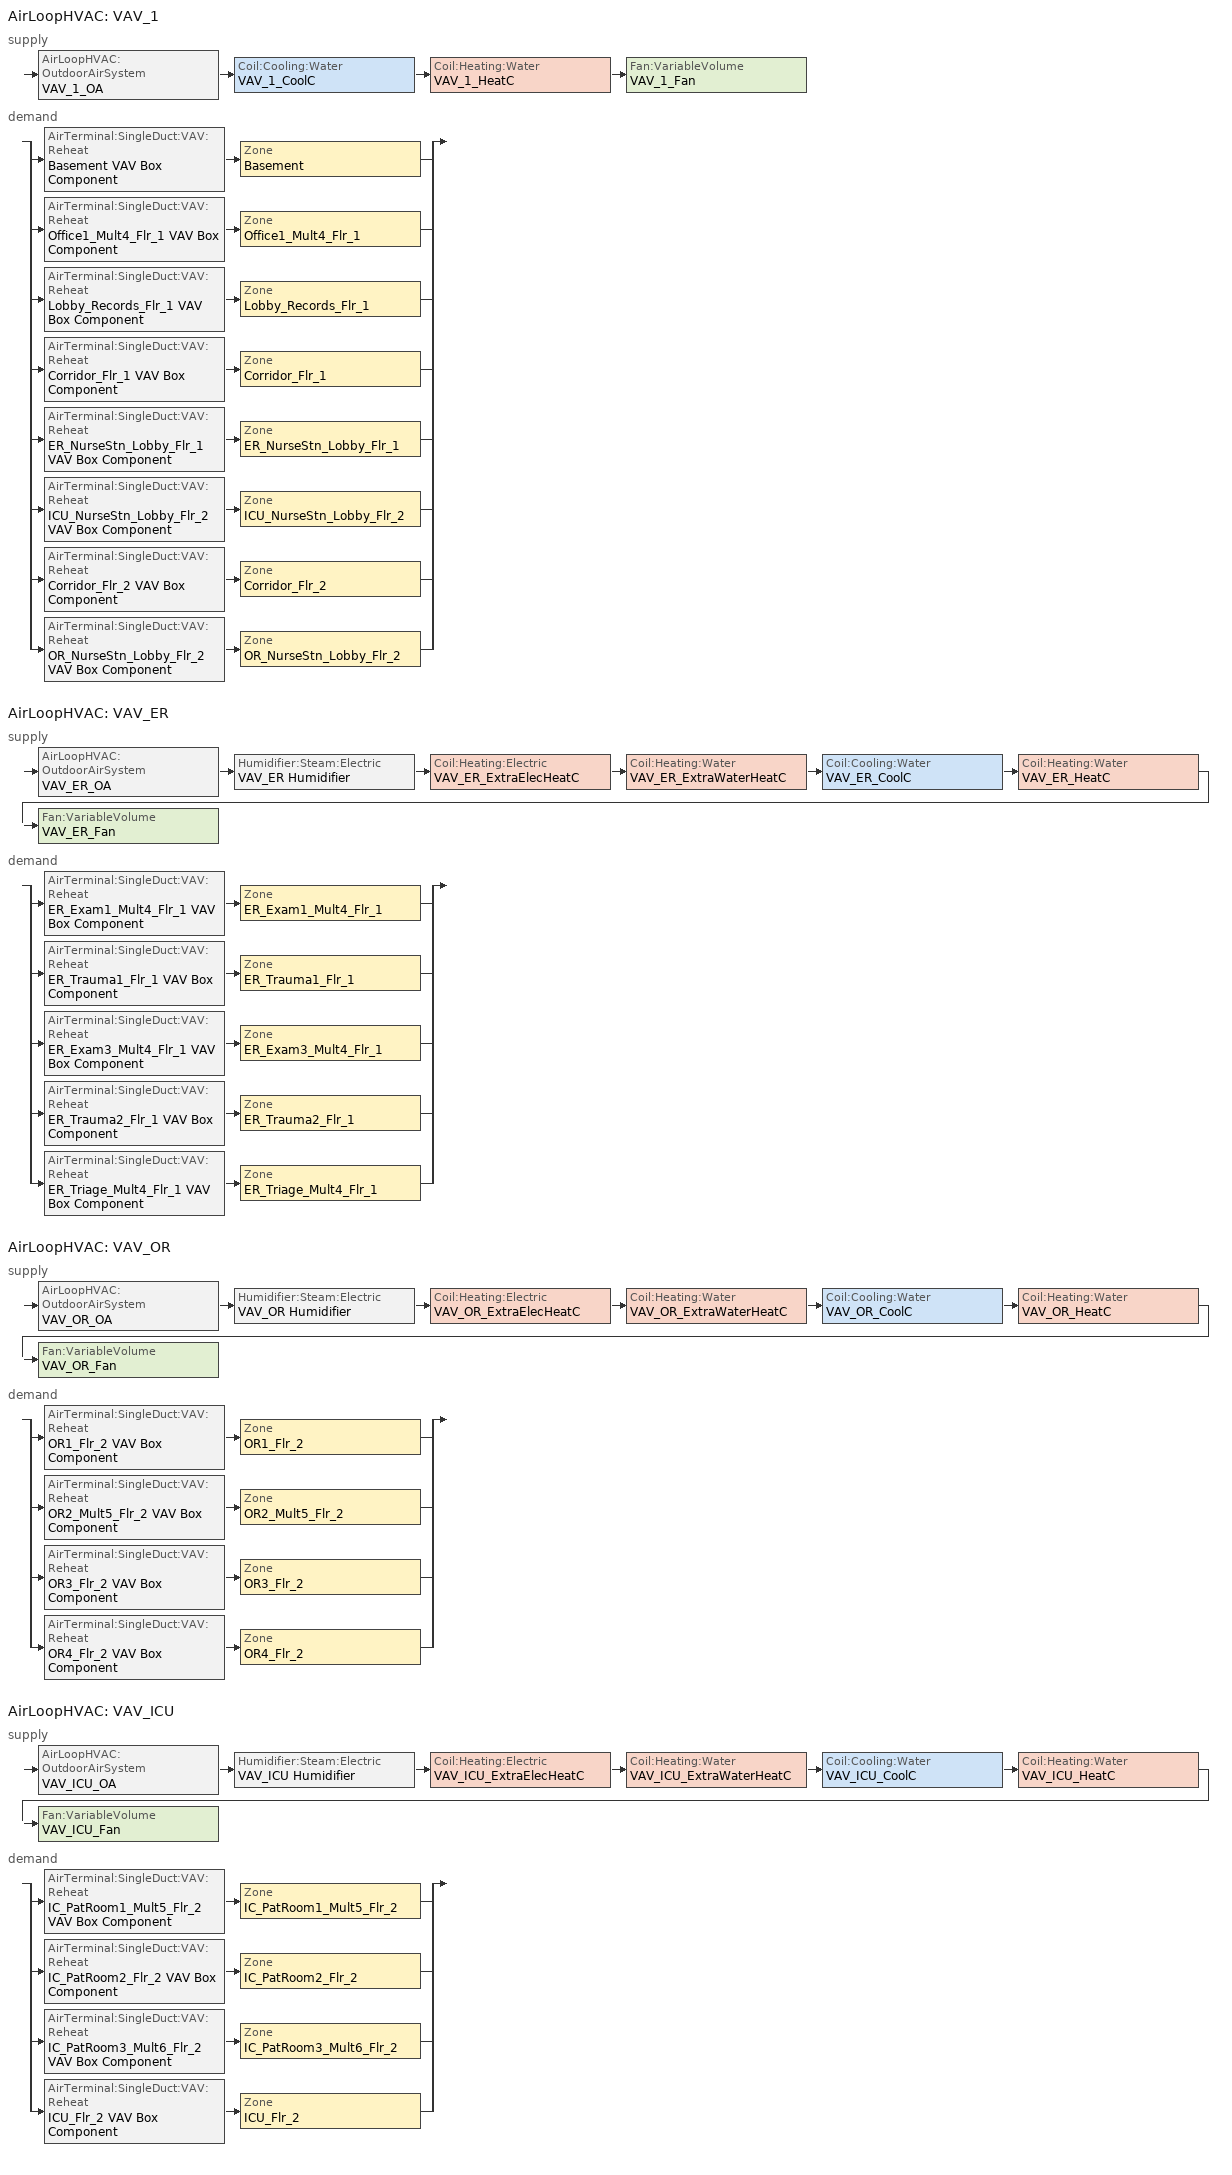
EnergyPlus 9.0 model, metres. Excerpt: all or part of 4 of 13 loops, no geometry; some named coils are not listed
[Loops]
AirLoopHVAC 'VAV_1'
 supply: AirLoopHVAC:OutdoorAirSystem 'VAV_1_OA' > Coil:Cooling:Water 'VAV_1_CoolC' > Coil:Heating:Water 'VAV_1_HeatC' > Fan:VariableVolume 'VAV_1_Fan'
 demand: split
  | AirTerminal:SingleDuct:VAV:Reheat 'Basement VAV Box Component' > Zone 'Basement'
  | AirTerminal:SingleDuct:VAV:Reheat 'Office1_Mult4_Flr_1 VAV Box Component' > Zone 'Office1_Mult4_Flr_1'
  | AirTerminal:SingleDuct:VAV:Reheat 'Lobby_Records_Flr_1 VAV Box Component' > Zone 'Lobby_Records_Flr_1'
  | AirTerminal:SingleDuct:VAV:Reheat 'Corridor_Flr_1 VAV Box Component' > Zone 'Corridor_Flr_1'
  | AirTerminal:SingleDuct:VAV:Reheat 'ER_NurseStn_Lobby_Flr_1 VAV Box Component' > Zone 'ER_NurseStn_Lobby_Flr_1'
  | AirTerminal:SingleDuct:VAV:Reheat 'ICU_NurseStn_Lobby_Flr_2 VAV Box Component' > Zone 'ICU_NurseStn_Lobby_Flr_2'
  | AirTerminal:SingleDuct:VAV:Reheat 'Corridor_Flr_2 VAV Box Component' > Zone 'Corridor_Flr_2'
  | AirTerminal:SingleDuct:VAV:Reheat 'OR_NurseStn_Lobby_Flr_2 VAV Box Component' > Zone 'OR_NurseStn_Lobby_Flr_2'
AirLoopHVAC 'VAV_ER'
 supply: AirLoopHVAC:OutdoorAirSystem 'VAV_ER_OA' > Humidifier:Steam:Electric 'VAV_ER Humidifier' > Coil:Heating:Electric 'VAV_ER_ExtraElecHeatC' > Coil:Heating:Water 'VAV_ER_ExtraWaterHeatC' > Coil:Cooling:Water 'VAV_ER_CoolC' > Coil:Heating:Water 'VAV_ER_HeatC' > Fan:VariableVolume 'VAV_ER_Fan'
 demand: split
  | AirTerminal:SingleDuct:VAV:Reheat 'ER_Exam1_Mult4_Flr_1 VAV Box Component' > Zone 'ER_Exam1_Mult4_Flr_1'
  | AirTerminal:SingleDuct:VAV:Reheat 'ER_Trauma1_Flr_1 VAV Box Component' > Zone 'ER_Trauma1_Flr_1'
  | AirTerminal:SingleDuct:VAV:Reheat 'ER_Exam3_Mult4_Flr_1 VAV Box Component' > Zone 'ER_Exam3_Mult4_Flr_1'
  | AirTerminal:SingleDuct:VAV:Reheat 'ER_Trauma2_Flr_1 VAV Box Component' > Zone 'ER_Trauma2_Flr_1'
  | AirTerminal:SingleDuct:VAV:Reheat 'ER_Triage_Mult4_Flr_1 VAV Box Component' > Zone 'ER_Triage_Mult4_Flr_1'
AirLoopHVAC 'VAV_OR'
 supply: AirLoopHVAC:OutdoorAirSystem 'VAV_OR_OA' > Humidifier:Steam:Electric 'VAV_OR Humidifier' > Coil:Heating:Electric 'VAV_OR_ExtraElecHeatC' > Coil:Heating:Water 'VAV_OR_ExtraWaterHeatC' > Coil:Cooling:Water 'VAV_OR_CoolC' > Coil:Heating:Water 'VAV_OR_HeatC' > Fan:VariableVolume 'VAV_OR_Fan'
 demand: split
  | AirTerminal:SingleDuct:VAV:Reheat 'OR1_Flr_2 VAV Box Component' > Zone 'OR1_Flr_2'
  | AirTerminal:SingleDuct:VAV:Reheat 'OR2_Mult5_Flr_2 VAV Box Component' > Zone 'OR2_Mult5_Flr_2'
  | AirTerminal:SingleDuct:VAV:Reheat 'OR3_Flr_2 VAV Box Component' > Zone 'OR3_Flr_2'
  | AirTerminal:SingleDuct:VAV:Reheat 'OR4_Flr_2 VAV Box Component' > Zone 'OR4_Flr_2'
AirLoopHVAC 'VAV_ICU'
 supply: AirLoopHVAC:OutdoorAirSystem 'VAV_ICU_OA' > Humidifier:Steam:Electric 'VAV_ICU Humidifier' > Coil:Heating:Electric 'VAV_ICU_ExtraElecHeatC' > Coil:Heating:Water 'VAV_ICU_ExtraWaterHeatC' > Coil:Cooling:Water 'VAV_ICU_CoolC' > Coil:Heating:Water 'VAV_ICU_HeatC' > Fan:VariableVolume 'VAV_ICU_Fan'
 demand: split
  | AirTerminal:SingleDuct:VAV:Reheat 'IC_PatRoom1_Mult5_Flr_2 VAV Box Component' > Zone 'IC_PatRoom1_Mult5_Flr_2'
  | AirTerminal:SingleDuct:VAV:Reheat 'IC_PatRoom2_Flr_2 VAV Box Component' > Zone 'IC_PatRoom2_Flr_2'
  | AirTerminal:SingleDuct:VAV:Reheat 'IC_PatRoom3_Mult6_Flr_2 VAV Box Component' > Zone 'IC_PatRoom3_Mult6_Flr_2'
  | AirTerminal:SingleDuct:VAV:Reheat 'ICU_Flr_2 VAV Box Component' > Zone 'ICU_Flr_2'
[DesignSpecification:OutdoorAir]
Name | Outdoor Air Method | Outdoor Air Flow per Zone Floor Area {m3/s-m2} | Outdoor Air Flow per Zone {m3/s} | Outdoor Air Flow per Person {m3/s-person}
SZ DSOA Basement; SZ DSOA Corridor_Flr_1; SZ DSOA Corridor_Flr_2 | Flow/Area | 0.000253984 | 0
SZ DSOA ER_Exam1_Mult4_Flr_1; SZ DSOA ER_Trauma1_Flr_1; SZ DSOA ER_Exam3_Mult4_Flr_1; SZ DSOA ER_Trauma2_Flr_1; SZ DSOA ER_Triage_Mult4_Flr_1 | Flow/Area | 0.00237022 | 0
SZ DSOA Office1_Mult4_Flr_1 | Flow/Area | 0.000711155 | 0
SZ DSOA Lobby_Records_Flr_1 | Flow/Area | 0.000135458 | 0
SZ DSOA ER_NurseStn_Lobby_Flr_1; SZ DSOA ICU_NurseStn_Lobby_Flr_2; SZ DSOA OR_NurseStn_Lobby_Flr_2 | Flow/Area | 0.000101594 | 0
SZ DSOA OR1_Flr_2; SZ DSOA OR2_Mult5_Flr_2; SZ DSOA OR3_Flr_2; SZ DSOA OR4_Flr_2 | Flow/Area | 0.00355518 | 0
SZ DSOA IC_PatRoom1_Mult5_Flr_2; SZ DSOA IC_PatRoom2_Flr_2; SZ DSOA IC_PatRoom3_Mult6_Flr_2; SZ DSOA ICU_Flr_2 | Flow/Area | 0.00237024 | 0
CM DSOA Basement; CM DSOA Corridor_Flr_1; CM DSOA Corridor_Flr_2 | Sum | 0.000253984 |  | 1e-08
CM DSOA Office1_Mult4_Flr_1 | Sum | 0.000711155 |  | 1e-08
CM DSOA Lobby_Records_Flr_1 | Sum | 0.000135458 |  | 1e-08
CM DSOA Er_Nursestn_Lobby_Flr_1; CM DSOA Icu_Nursestn_Lobby_Flr_2; CM DSOA Or_Nursestn_Lobby_Flr_2 | Sum | 0.000101594 |  | 1e-08
[DesignSpecification:ZoneAirDistribution] Zone Air Distribution Effectiveness in Cooling Mode=1; Zone Air Distribution Effectiveness in Heating Mode=1
Name | Minimum Zone Ventilation Efficiency
VAV_Zone_AirDistribution | 0.6
CM DSZAD Basement; CM DSZAD Office1_Mult4_Flr_1; CM DSZAD Lobby_Records_Flr_1; CM DSZAD Corridor_Flr_1; CM DSZAD Er_Nursestn_Lobby_Flr_1; CM DSZAD Icu_Nursestn_Lobby_Flr_2; CM DSZAD Corridor_Flr_2; CM DSZAD Or_Nursestn_Lobby_Flr_2
[Sizing:Zone] Zone Cooling Design Supply Air Temperature Input Method=SupplyAirTemperature; Zone Cooling Design Supply Air Temperature {C}=12.8; Zone Heating Design Supply Air Temperature Input Method=SupplyAirTemperature; Zone Heating Design Supply Air Temperature {C}=40; Zone Cooling Design Supply Air Humidity Ratio {kgWater/kgDryAir}=0.007; Zone Heating Design Supply Air Humidity Ratio {kgWater/kgDryAir}=0.008; Cooling Design Air Flow Rate {m3/s}=0; Cooling Minimum Air Flow {m3/s}=0; Cooling Minimum Air Flow Fraction=0; Heating Design Air Flow Method=DesignDay; Heating Design Air Flow Rate {m3/s}=0
Name | Design Specification Outdoor Air Object | Cooling Design Air Flow Method | Design Specification Zone Air Distribution Object | Cooling Minimum Air Flow per Zone Floor Area {m3/s-m2}
Basement | SZ DSOA Basement | DesignDay | VAV_Zone_AirDistribution
ER_Exam1_Mult4_Flr_1 | SZ DSOA ER_Exam1_Mult4_Flr_1 | DesignDayWithLimit |  | 0.0142221
ER_Trauma1_Flr_1 | SZ DSOA ER_Trauma1_Flr_1 | DesignDayWithLimit |  | 0.0142221
ER_Exam3_Mult4_Flr_1 | SZ DSOA ER_Exam3_Mult4_Flr_1 | DesignDayWithLimit |  | 0.0142221
ER_Trauma2_Flr_1 | SZ DSOA ER_Trauma2_Flr_1 | DesignDayWithLimit |  | 0.0142221
ER_Triage_Mult4_Flr_1 | SZ DSOA ER_Triage_Mult4_Flr_1 | DesignDayWithLimit |  | 0.0142221
Office1_Mult4_Flr_1 | SZ DSOA Office1_Mult4_Flr_1 | DesignDay | VAV_Zone_AirDistribution
Lobby_Records_Flr_1 | SZ DSOA Lobby_Records_Flr_1 | DesignDay | VAV_Zone_AirDistribution
Corridor_Flr_1 | SZ DSOA Corridor_Flr_1 | DesignDay | VAV_Zone_AirDistribution
ER_NurseStn_Lobby_Flr_1 | SZ DSOA ER_NurseStn_Lobby_Flr_1 | DesignDay | VAV_Zone_AirDistribution
OR1_Flr_2 | SZ DSOA OR1_Flr_2 | DesignDayWithLimit |  | 0.0177769
OR2_Mult5_Flr_2 | SZ DSOA OR2_Mult5_Flr_2 | DesignDayWithLimit |  | 0.0177769
OR3_Flr_2 | SZ DSOA OR3_Flr_2 | DesignDayWithLimit |  | 0.0177769
OR4_Flr_2 | SZ DSOA OR4_Flr_2 | DesignDayWithLimit |  | 0.0177769
IC_PatRoom1_Mult5_Flr_2 | SZ DSOA IC_PatRoom1_Mult5_Flr_2 | DesignDayWithLimit |  | 0.00711111
IC_PatRoom2_Flr_2 | SZ DSOA IC_PatRoom2_Flr_2 | DesignDayWithLimit |  | 0.00711111
IC_PatRoom3_Mult6_Flr_2 | SZ DSOA IC_PatRoom3_Mult6_Flr_2 | DesignDayWithLimit |  | 0.00711111
ICU_Flr_2 | SZ DSOA ICU_Flr_2 | DesignDayWithLimit |  | 0.00711111
ICU_NurseStn_Lobby_Flr_2 | SZ DSOA ICU_NurseStn_Lobby_Flr_2 | DesignDay | VAV_Zone_AirDistribution
Corridor_Flr_2 | SZ DSOA Corridor_Flr_2 | DesignDay | VAV_Zone_AirDistribution
OR_NurseStn_Lobby_Flr_2 | SZ DSOA OR_NurseStn_Lobby_Flr_2 | DesignDay | VAV_Zone_AirDistribution
[Sizing:System] Type of Load to Size On=Sensible; Preheat Design Temperature {C}=7; Preheat Design Humidity Ratio {kgWater/kgDryAir}=0.008; Precool Design Temperature {C}=12.8; Precool Design Humidity Ratio {kgWater/kgDryAir}=0.008; Central Cooling Design Supply Air Temperature {C}=12.8; Central Heating Design Supply Air Temperature {C}=12.8; 100% Outdoor Air in Cooling=No; 100% Outdoor Air in Heating=No; Central Cooling Design Supply Air Humidity Ratio {kgWater/kgDryAir}=0.007; Central Heating Design Supply Air Humidity Ratio {kgWater/kgDryAir}=0.008; Cooling Supply Air Flow Rate Method=DesignDay; Cooling Supply Air Flow Rate {m3/s}=0; Heating Supply Air Flow Rate Method=DesignDay; Heating Supply Air Flow Rate {m3/s}=0; System Outdoor Air Method=ZoneSum
Name | Design Outdoor Air Flow Rate {m3/s} | Central Heating Maximum System Air Flow Ratio | Type of Zone Sum to Use
VAV_1 | 2.9741 | 0.3 | Coincident
VAV_ER; VAV_OR; VAV_ICU | AUTOSIZE | 1 | NonCoincident
[ZoneControl:Thermostat] Control Type Schedule=Dual Zone Control Type Sched
Name | Zone or ZoneList | Control 1
Basement Thermostat | Basement | Basement DualSPSched
ER_Exam1_Mult4_Flr_1 Thermostat | ER_Exam1_Mult4_Flr_1 | ER_Exam1_Mult4_Flr_1 DualSPSched
ER_Trauma1_Flr_1 Thermostat | ER_Trauma1_Flr_1 | ER_Trauma1_Flr_1 DualSPSched
ER_Exam3_Mult4_Flr_1 Thermostat | ER_Exam3_Mult4_Flr_1 | ER_Exam3_Mult4_Flr_1 DualSPSched
ER_Trauma2_Flr_1 Thermostat | ER_Trauma2_Flr_1 | ER_Trauma2_Flr_1 DualSPSched
ER_Triage_Mult4_Flr_1 Thermostat | ER_Triage_Mult4_Flr_1 | ER_Triage_Mult4_Flr_1 DualSPSched
Office1_Mult4_Flr_1 Thermostat | Office1_Mult4_Flr_1 | Office1_Mult4_Flr_1 DualSPSched
Lobby_Records_Flr_1 Thermostat | Lobby_Records_Flr_1 | Lobby_Records_Flr_1 DualSPSched
Corridor_Flr_1 Thermostat | Corridor_Flr_1 | Corridor_Flr_1 DualSPSched
ER_NurseStn_Lobby_Flr_1 Thermostat | ER_NurseStn_Lobby_Flr_1 | ER_NurseStn_Lobby_Flr_1 DualSPSched
OR1_Flr_2 Thermostat | OR1_Flr_2 | OR1_Flr_2 DualSPSched
OR2_Mult5_Flr_2 Thermostat | OR2_Mult5_Flr_2 | OR2_Mult5_Flr_2 DualSPSched
OR3_Flr_2 Thermostat | OR3_Flr_2 | OR3_Flr_2 DualSPSched
OR4_Flr_2 Thermostat | OR4_Flr_2 | OR4_Flr_2 DualSPSched
IC_PatRoom1_Mult5_Flr_2 Thermostat | IC_PatRoom1_Mult5_Flr_2 | IC_PatRoom1_Mult5_Flr_2 DualSPSched
IC_PatRoom2_Flr_2 Thermostat | IC_PatRoom2_Flr_2 | IC_PatRoom2_Flr_2 DualSPSched
IC_PatRoom3_Mult6_Flr_2 Thermostat | IC_PatRoom3_Mult6_Flr_2 | IC_PatRoom3_Mult6_Flr_2 DualSPSched
ICU_Flr_2 Thermostat | ICU_Flr_2 | ICU_Flr_2 DualSPSched
ICU_NurseStn_Lobby_Flr_2 Thermostat | ICU_NurseStn_Lobby_Flr_2 | ICU_NurseStn_Lobby_Flr_2 DualSPSched
Corridor_Flr_2 Thermostat | Corridor_Flr_2 | Corridor_Flr_2 DualSPSched
OR_NurseStn_Lobby_Flr_2 Thermostat | OR_NurseStn_Lobby_Flr_2 | OR_NurseStn_Lobby_Flr_2 DualSPSched
[ThermostatSetpoint:DualSetpoint] Heating Setpoint Temperature Schedule=HtgSetP_Sch; Cooling Setpoint Temperature Schedule=ClgSetP_Sch
Basement DualSPSched; ER_Exam1_Mult4_Flr_1 DualSPSched; ER_Trauma1_Flr_1 DualSPSched; ER_Exam3_Mult4_Flr_1 DualSPSched; ER_Trauma2_Flr_1 DualSPSched; ER_Triage_Mult4_Flr_1 DualSPSched; Office1_Mult4_Flr_1 DualSPSched; Lobby_Records_Flr_1 DualSPSched; Corridor_Flr_1 DualSPSched; ER_NurseStn_Lobby_Flr_1 DualSPSched; OR1_Flr_2 DualSPSched; OR2_Mult5_Flr_2 DualSPSched; OR3_Flr_2 DualSPSched; OR4_Flr_2 DualSPSched; IC_PatRoom1_Mult5_Flr_2 DualSPSched; IC_PatRoom2_Flr_2 DualSPSched; IC_PatRoom3_Mult6_Flr_2 DualSPSched; ICU_Flr_2 DualSPSched; ICU_NurseStn_Lobby_Flr_2 DualSPSched; Corridor_Flr_2 DualSPSched; OR_NurseStn_Lobby_Flr_2 DualSPSched
[AirTerminal:SingleDuct:VAV:Reheat] Availability Schedule=ALWAYS_ON; Maximum Air Flow Rate {m3/s}=AUTOSIZE; Zone Minimum Air Flow Input Method=Constant; Maximum Hot Water or Steam Flow Rate {m3/s}=AUTOSIZE; Minimum Hot Water or Steam Flow Rate {m3/s}=0; Convergence Tolerance=0.001; Damper Heating Action=reversewithlimits; Maximum Flow Fraction During Reheat=0.5; Maximum Reheat Air Temperature {C}=40
Name | Constant Minimum Air Flow Fraction | Reheat Coil
ER_Exam1_Mult4_Flr_1 VAV Box Component | 1 | ER_Exam1_Mult4_Flr_1 VAV Box Reheat Coil
ER_Trauma1_Flr_1 VAV Box Component | 1 | ER_Trauma1_Flr_1 VAV Box Reheat Coil
ER_Exam3_Mult4_Flr_1 VAV Box Component | 1 | ER_Exam3_Mult4_Flr_1 VAV Box Reheat Coil
ER_Trauma2_Flr_1 VAV Box Component | 1 | ER_Trauma2_Flr_1 VAV Box Reheat Coil
ER_Triage_Mult4_Flr_1 VAV Box Component | 1 | ER_Triage_Mult4_Flr_1 VAV Box Reheat Coil
OR1_Flr_2 VAV Box Component | 1 | OR1_Flr_2 VAV Box Reheat Coil
OR2_Mult5_Flr_2 VAV Box Component | 1 | OR2_Mult5_Flr_2 VAV Box Reheat Coil
OR3_Flr_2 VAV Box Component | 1 | OR3_Flr_2 VAV Box Reheat Coil
OR4_Flr_2 VAV Box Component | 1 | OR4_Flr_2 VAV Box Reheat Coil
IC_PatRoom1_Mult5_Flr_2 VAV Box Component | 1 | IC_PatRoom1_Mult5_Flr_2 VAV Box Reheat Coil
IC_PatRoom2_Flr_2 VAV Box Component | 1 | IC_PatRoom2_Flr_2 VAV Box Reheat Coil
IC_PatRoom3_Mult6_Flr_2 VAV Box Component | 1 | IC_PatRoom3_Mult6_Flr_2 VAV Box Reheat Coil
ICU_Flr_2 VAV Box Component | 1 | ICU_Flr_2 VAV Box Reheat Coil
Basement VAV Box Component | 0.305 | Basement VAV Box Reheat Coil
Office1_Mult4_Flr_1 VAV Box Component | 0.363 | Office1_Mult4_Flr_1 VAV Box Reheat Coil
Lobby_Records_Flr_1 VAV Box Component | 0.3 | Lobby_Records_Flr_1 VAV Box Reheat Coil
Corridor_Flr_1 VAV Box Component | 0.43 | Corridor_Flr_1 VAV Box Reheat Coil
ER_NurseStn_Lobby_Flr_1 VAV Box Component | 0.3 | ER_NurseStn_Lobby_Flr_1 VAV Box Reheat Coil
ICU_NurseStn_Lobby_Flr_2 VAV Box Component | 0.3 | ICU_NurseStn_Lobby_Flr_2 VAV Box Reheat Coil
Corridor_Flr_2 VAV Box Component | 0.463 | Corridor_Flr_2 VAV Box Reheat Coil
OR_NurseStn_Lobby_Flr_2 VAV Box Component | 0.3 | OR_NurseStn_Lobby_Flr_2 VAV Box Reheat Coil
[Zone equipment]
Basement: Basement VAV Box Component
ER_Exam1_Mult4_Flr_1: ER_Exam1_Mult4_Flr_1 VAV Box Component
ER_Trauma1_Flr_1: ER_Trauma1_Flr_1 VAV Box Component
ER_Exam3_Mult4_Flr_1: ER_Exam3_Mult4_Flr_1 VAV Box Component
ER_Trauma2_Flr_1: ER_Trauma2_Flr_1 VAV Box Component
ER_Triage_Mult4_Flr_1: ER_Triage_Mult4_Flr_1 VAV Box Component
Office1_Mult4_Flr_1: Office1_Mult4_Flr_1 VAV Box Component
Lobby_Records_Flr_1: Lobby_Records_Flr_1 VAV Box Component
Corridor_Flr_1: Corridor_Flr_1 VAV Box Component
ER_NurseStn_Lobby_Flr_1: ER_NurseStn_Lobby_Flr_1 VAV Box Component
OR1_Flr_2: OR1_Flr_2 VAV Box Component
OR2_Mult5_Flr_2: OR2_Mult5_Flr_2 VAV Box Component
OR3_Flr_2: OR3_Flr_2 VAV Box Component
OR4_Flr_2: OR4_Flr_2 VAV Box Component
IC_PatRoom1_Mult5_Flr_2: IC_PatRoom1_Mult5_Flr_2 VAV Box Component
IC_PatRoom2_Flr_2: IC_PatRoom2_Flr_2 VAV Box Component
IC_PatRoom3_Mult6_Flr_2: IC_PatRoom3_Mult6_Flr_2 VAV Box Component
ICU_Flr_2: ICU_Flr_2 VAV Box Component
ICU_NurseStn_Lobby_Flr_2: ICU_NurseStn_Lobby_Flr_2 VAV Box Component
Corridor_Flr_2: Corridor_Flr_2 VAV Box Component
OR_NurseStn_Lobby_Flr_2: OR_NurseStn_Lobby_Flr_2 VAV Box Component
[Fan:VariableVolume] Availability Schedule=HVACOperationSchd; Maximum Flow Rate {m3/s}=AUTOSIZE; Motor In Airstream Fraction=1; Fan Power Coefficient 1=0.0408; Fan Power Coefficient 2=0.088; Fan Power Coefficient 3=-0.0729; Fan Power Coefficient 4=0.9437; Fan Power Coefficient 5=0
Name | Fan Total Efficiency | Pressure Rise {Pa} | Fan Power Minimum Flow Rate Input Method | Fan Power Minimum Flow Fraction | Motor Efficiency | Fan Power Minimum Air Flow Rate {m3/s}
VAV_1_Fan | 0.6084 | 1389.42 | Fraction | 0.25 | 0.936
VAV_ER_Fan | 0.5915 | 1573.68 | Fraction | 0.25 | 0.91
VAV_OR_Fan | 0.6045 | 1389.42 | FixedFlowRate |  | 0.93 | 0
VAV_ICU_Fan | 0.6006 | 1573.68 | Fraction | 0.25 | 0.924
[Coil:Cooling:Water] Availability Schedule=ALWAYS_ON; Design Water Flow Rate {m3/s}=AUTOSIZE; Design Air Flow Rate {m3/s}=AUTOSIZE; Design Inlet Water Temperature {C}=AUTOSIZE; Design Inlet Air Temperature {C}=AUTOSIZE; Design Outlet Air Temperature {C}=AUTOSIZE; Design Inlet Air Humidity Ratio {kgWater/kgDryAir}=AUTOSIZE; Design Outlet Air Humidity Ratio {kgWater/kgDryAir}=AUTOSIZE; Type of Analysis=SimpleAnalysis; Heat Exchanger Configuration=CrossFlow
VAV_1_CoolC; VAV_ER_CoolC; VAV_OR_CoolC; VAV_ICU_CoolC
[Coil:Heating:Water] Rated Inlet Water Temperature {C}=82; Rated Outlet Water Temperature {C}=71
Name | Availability Schedule | Performance Input Method | Rated Capacity {W} | Rated Inlet Air Temperature {C} | Rated Outlet Air Temperature {C} | Rated Ratio for Air and Water Convection | U-Factor Times Area Value {W/K} | Maximum Water Flow Rate {m3/s}
VAV_ER_ExtraWaterHeatC | ER_ExtraWaterHeatC_Sch | NominalCapacity | autosize | 16.6 | 32.2 | 0.5
VAV_OR_ExtraWaterHeatC | OR_ExtraWaterHeatC_Sch | NominalCapacity | autosize | 16.6 | 32.2 | 0.5
VAV_ICU_ExtraWaterHeatC | ICU_ExtraWaterHeatC_Sch | NominalCapacity | autosize | 16.6 | 32.2 | 0.5
VAV_1_HeatC; VAV_ER_HeatC; VAV_OR_HeatC; VAV_ICU_HeatC | ALWAYS_ON | UFactorTimesAreaAndDesignWaterFlowRate | AUTOSIZE | 12.8 | 40 |  | AUTOSIZE | AUTOSIZE
[Coil:Heating:Electric] Efficiency=1; Nominal Capacity {W}=10000000
Name | Availability Schedule
VAV_ER_ExtraElecHeatC | ER_ExtraElecHeatC_Sch
VAV_OR_ExtraElecHeatC | OR_ExtraElecHeatC_Sch
VAV_ICU_ExtraElecHeatC | ICU_ExtraElecHeatC_Sch
[Humidifier:Steam:Electric] Availability Schedule=ALWAYS_ON; Rated Capacity {m3/s}=3.72e-05; Rated Power {W}=100000; Rated Fan Power {W}=0; Standby Power {W}=0
VAV_ER Humidifier; VAV_OR Humidifier; VAV_ICU Humidifier
[Controller:WaterCoil] Actuator Variable=Flow; Maximum Actuated Flow {m3/s}=AUTOSIZE; Minimum Actuated Flow {m3/s}=0
Name | Control Variable | Action | Controller Convergence Tolerance {deltaC}
VAV_ER_ExtraWaterHeatC_Controller; VAV_OR_ExtraWaterHeatC_Controller; VAV_ICU_ExtraWaterHeatC_Controller; VAV_1_HeatC_Controller; VAV_ER_HeatC_Controller; VAV_OR_HeatC_Controller; VAV_ICU_HeatC_Controller | Temperature | Normal | 0.0001
VAV_1_CoolC_Controller | Temperature | Reverse
VAV_ER_CoolC_Controller; VAV_OR_CoolC_Controller; VAV_ICU_CoolC_Controller | TemperatureAndHumidityRatio | Reverse
[Controller:OutdoorAir] Minimum Outdoor Air Flow Rate {m3/s}=AUTOSIZE; Maximum Outdoor Air Flow Rate {m3/s}=AUTOSIZE; Economizer Control Action Type=ModulateFlow; Lockout Type=LockoutWithHeating; Minimum Limit Type=FixedMinimum; Minimum Outdoor Air Schedule=MinOA_Sched
Name | Economizer Control Type | Economizer Maximum Limit Dry-Bulb Temperature {C} | Minimum Fraction of Outdoor Air Schedule
VAV_1_OA_Controller | DifferentialDryBulb | 12.7778 | BLDG_OA_FRAC_SCH
VAV_ER_OA_Controller | NoEconomizer |  | VAV_ER_OAminOAFracSchedule
VAV_OR_OA_Controller | NoEconomizer |  | VAV_OR_OAminOAFracSchedule
VAV_ICU_OA_Controller | NoEconomizer |  | VAV_ICU_OAminOAFracSchedule
[Controller:MechanicalVentilation]
VAV_1_DCV: Availability Schedule=BLDG_OA_FRAC_SCH; Demand Controlled Ventilation=Yes; System Outdoor Air Method=VentilationRateProcedure; Zone 1=Basement; Design Specification Outdoor Air Object Name 1=CM DSOA Basement; Design Specification Zone Air Distribution Object Name 1=CM DSZAD Basement; Zone 2=Office1_Mult4_Flr_1; Design Specification Outdoor Air Object Name 2=CM DSOA Office1_Mult4_Flr_1; Design Specification Zone Air Distribution Object Name 2=CM DSZAD Office1_Mult4_Flr_1; Zone 3=Lobby_Records_Flr_1; Design Specification Outdoor Air Object Name 3=CM DSOA Lobby_Records_Flr_1; Design Specification Zone Air Distribution Object Name 3=CM DSZAD Lobby_Records_Flr_1; Zone 4=Corridor_Flr_1; Design Specification Outdoor Air Object Name 4=CM DSOA Corridor_Flr_1; Design Specification Zone Air Distribution Object Name 4=CM DSZAD Corridor_Flr_1; Zone 5=Er_Nursestn_Lobby_Flr_1; Design Specification Outdoor Air Object Name 5=CM DSOA Er_Nursestn_Lobby_Flr_1; Design Specification Zone Air Distribution Object Name 5=CM DSZAD Er_Nursestn_Lobby_Flr_1; Zone 6=Icu_Nursestn_Lobby_Flr_2; Design Specification Outdoor Air Object Name 6=CM DSOA Icu_Nursestn_Lobby_Flr_2; Design Specification Zone Air Distribution Object Name 6=CM DSZAD Icu_Nursestn_Lobby_Flr_2; Zone 7=Corridor_Flr_2; Design Specification Outdoor Air Object Name 7=CM DSOA Corridor_Flr_2; Design Specification Zone Air Distribution Object Name 7=CM DSZAD Corridor_Flr_2; Zone 8=Or_Nursestn_Lobby_Flr_2; Design Specification Outdoor Air Object Name 8=CM DSOA Or_Nursestn_Lobby_Flr_2; Design Specification Zone Air Distribution Object Name 8=CM DSZAD Or_Nursestn_Lobby_Flr_2
[AirLoopHVAC] Design Supply Air Flow Rate {m3/s}=AUTOSIZE
VAV_1; VAV_ER; VAV_OR; VAV_ICU
[WaterHeater:Mixed]
SWH Laundry: Tank Volume {m3}=1.13562; Setpoint Temperature Schedule=Laundry Setpoint Temp Schedule; Deadband Temperature Difference {deltaC}=2; Maximum Temperature Limit {C}=82.2222; Heater Control Type=Cycle; Heater Maximum Capacity {W}=87921.32; Heater Minimum Capacity {W}=0; Heater Fuel Type=NaturalGas; Heater Thermal Efficiency=0.803989; Off Cycle Parasitic Fuel Type=NaturalGas; Off Cycle Parasitic Heat Fraction to Tank=0; Ambient Temperature Indicator=Zone; Ambient Temperature Zone=BASEMENT; Off Cycle Loss Coefficient to Ambient Temperature {W/K}=11.2541; On Cycle Loss Coefficient to Ambient Temperature {W/K}=11.2541; Peak Use Flow Rate {m3/s}=0.000176652; Use Flow Rate Fraction Schedule=LAUNDRY_SWH_SCH
[EnergyManagementSystem:Sensor]
Name | Output:Variable or Output:Meter Index Key | Output:Variable or Output:Meter
ER_Humidifier_Status | VAV_ER Humidifier | Humidifier Water Volume Flow Rate
ER_HeatC_Status | VAV_ER_HeatC | Heating Coil Heating Rate
ER_AfterHumidifier_Temp | VAV_ER Humidifier-VAV_ER_ExtraElecHeatCNode | System Node Temperature
ER_AfterElecHeatC_Temp | VAV_ER EXTRAELECHEATC-VAV_ER_EXTRAWATERHEATCNODE | System Node Temperature
OR_Humidifier_Status | VAV_OR Humidifier | Humidifier Water Volume Flow Rate
OR_HeatC_Status | VAV_OR_HeatC | Heating Coil Heating Rate
OR_AfterHumidifier_Temp | VAV_OR Humidifier-VAV_OR_ExtraElecHeatCNode | System Node Temperature
OR_AfterElecHeatC_Temp | VAV_OR EXTRAELECHEATC-VAV_OR_EXTRAWATERHEATCNODE | System Node Temperature
ICU_Humidifier_Status | VAV_ICU Humidifier | Humidifier Water Volume Flow Rate
ICU_HeatC_Status | VAV_ICU_HeatC | Heating Coil Heating Rate
ICU_AfterHumidifier_Temp | VAV_ICU Humidifier-VAV_ICU_ExtraElecHeatCNode | System Node Temperature
ICU_AfterElecHeatC_Temp | VAV_ICU EXTRAELECHEATC-VAV_ICU_EXTRAWATERHEATCNODE | System Node Temperature
[EnergyManagementSystem:Actuator] Actuated Component Type=System Node Setpoint; Actuated Component Control Type=Temperature Setpoint
Name | Actuated Component Unique
ER_ExtraElecHeatC_SP | VAV_ER EXTRAELECHEATC-VAV_ER_EXTRAWATERHEATCNODE
ER_ExtraWaterHeatC_SP | VAV_ER ExtraWaterHeatC-VAV_ER_CoolCNode
OR_ExtraElecHeatC_SP | VAV_OR EXTRAELECHEATC-VAV_OR_EXTRAWATERHEATCNODE
OR_ExtraWaterHeatC_SP | VAV_OR ExtraWaterHeatC-VAV_OR_CoolCNode
ICU_ExtraElecHeatC_SP | VAV_ICU EXTRAELECHEATC-VAV_ICU_EXTRAWATERHEATCNODE
ICU_ExtraWaterHeatC_SP | VAV_ICU ExtraWaterHeatC-VAV_ICU_CoolCNode
[EnergyManagementSystem:OutputVariable] Type of Data in Variable=Averaged; Update Frequency=SystemTimeStep
Name | EMS Variable
ER_ExtraElecHeatC_SP | ER_ExtraElecHeatC_SP
ER_ExtraWaterHeatC_SP | ER_ExtraWaterHeatC_SP
OR_ExtraElecHeatC_SP | OR_ExtraElecHeatC_SP
OR_ExtraWaterHeatC_SP | OR_ExtraWaterHeatC_SP
ICU_ExtraElecHeatC_SP | ICU_ExtraElecHeatC_SP
ICU_ExtraWaterHeatC_SP | ICU_ExtraWaterHeatC_SP
[EnergyManagementSystem:InternalVariable] Internal Data Type=Fan Maximum Mass Flow Rate
Name | Internal Data Index Key
ER_FanDesignMass | VAV_ER_Fan
OR_FanDesignMass | VAV_OR_Fan
ICU_FanDesignMass | VAV_ICU_Fan
[SetpointManager:Scheduled] Control Variable=Temperature; Setpoint Node or NodeList=VAV_1 Supply Equipment Outlet Node
Name | Schedule
VAV_1_CoolC SAT Manager | Cool-Supply-Air-Temp-Sch
VAV_1_HeatC SAT Manager | Heat-Supply-Air-Temp-Sch
[SetpointManager:SingleZone:Humidity:Minimum]
Name | Setpoint Node or NodeList
VAV_ER Humidifier HUMRAT setpoint | VAV_ER Humidifier-VAV_ER_ExtraElecHeatCNode
VAV_OR Humidifier HUMRAT setpoint | VAV_OR Humidifier-VAV_OR_ExtraElecHeatCNode
VAV_ICU Humidifier HUMRAT setpoint | VAV_ICU Humidifier-VAV_ICU_ExtraElecHeatCNode
[SetpointManager:SingleZone:Humidity:Maximum]
Name | Setpoint Node or NodeList
VAV_ER_CoolC HUMRAT setpoint | VAV_ER_CoolC-VAV_ER_HeatCNode
VAV_OR_CoolC HUMRAT setpoint | VAV_OR_CoolC-VAV_OR_HeatCNode
VAV_ICU_CoolC HUMRAT setpoint | VAV_ICU_CoolC-VAV_ICU_HeatCNode
[SetpointManager:MixedAir] Control Variable=Temperature
Name | Setpoint Node or NodeList
VAV_ER_ExtraElecHeatC Air Temp Manager | VAV_ER ExtraElecHeatC-VAV_ER_ExtraWaterHeatCNode
VAV_ER_ExtraWaterHeatC Air Temp Manager | VAV_ER ExtraWaterHeatC-VAV_ER_CoolCNode
VAV_OR_ExtraElecHeatC Air Temp Manager | VAV_OR ExtraElecHeatC-VAV_OR_ExtraWaterHeatCNode
VAV_OR_ExtraWaterHeatC Air Temp Manager | VAV_OR ExtraWaterHeatC-VAV_OR_CoolCNode
VAV_ICU_ExtraElecHeatC Air Temp Manager | VAV_ICU ExtraElecHeatC-VAV_ICU_ExtraWaterHeatCNode
VAV_ICU_ExtraWaterHeatC Air Temp Manager | VAV_ICU ExtraWaterHeatC-VAV_ICU_CoolCNode
VAV_1_CoolC SAT Manager | VAV_1_CoolC-VAV_1_HeatCNode
VAV_1_HeatC SAT Manager | VAV_1_HeatC-VAV_1_FanNode
VAV_1_OAMixed Air Temp Manager | VAV_1_OA-VAV_1_CoolCNode
VAV_ER_CoolC SAT Manager | VAV_ER_CoolC-VAV_ER_HeatCNode
VAV_ER_OAMixed Air Temp Manager | VAV_ER_OA-VAV_ER HumidifierNode
VAV_OR_CoolC SAT Manager | VAV_OR_CoolC-VAV_OR_HeatCNode
VAV_OR_OAMixed Air Temp Manager | VAV_OR_OA-VAV_OR HumidifierNode
VAV_ICU_CoolC SAT Manager | VAV_ICU_CoolC-VAV_ICU_HeatCNode
VAV_ICU_OAMixed Air Temp Manager | VAV_ICU_OA-VAV_ICU HumidifierNode
[Schedule:Compact]
ER_ExtraElecHeatC_Sch; ER_ExtraWaterHeatC_Sch; OR_ExtraElecHeatC_Sch; OR_ExtraWaterHeatC_Sch; ICU_ExtraElecHeatC_Sch; ICU_ExtraWaterHeatC_Sch; ALWAYS_ON; HVACOperationSchd; MinOA_Sched: Through: 12/31, For: AllDays, Until: 24:00, 1
Laundry Setpoint Temp Schedule: THROUGH: 12/31, FOR: AllDays, UNTIL: 24:00, 82.22
LAUNDRY_SWH_SCH: THROUGH: 12/31, FOR: AllDays, UNTIL: 08:00, 0, UNTIL: 15:00, 1, UNTIL: 24:00, 0
HTGSETP_SCH: Through: 12/31, For: ALLDays, Until: 24:00, 21
CLGSETP_SCH: Through: 12/31, For: AllDays, Until: 24:00, 24
BLDG_OA_FRAC_SCH: Through: 12/31, For: Weekdays, Until: 06:00, 0, Until: 18:00, 0.25, Until: 24:00, 0, For: SummerDesignDay, Until: 06:00, 0, Until: 18:00, 0.25, Until: 24:00, 0, For: WinterDesignDay, Until: 06:00, 0, Until: 18:00, 0.25, Until: 24:00, 0, For: Saturday, Until: 06:00, 0, Until: 18:00, 0.25, Until: 24:00, 0, For: Sunday Holidays AllOtherDays, Until: 24:00, 0
VAV_ER_OAminOAFracSchedule; VAV_OR_OAminOAFracSchedule; VAV_ICU_OAminOAFracSchedule: Through: 12/31, For: AllDays, Until: 24:00, 0.33
Dual Zone Control Type Sched: Through: 12/31, For: AllDays, Until: 24:00, 4
Cool-Supply-Air-Temp-Sch; Heat-Supply-Air-Temp-Sch: Through: 12/31, For: AllDays, Until: 24:00, 12.8
